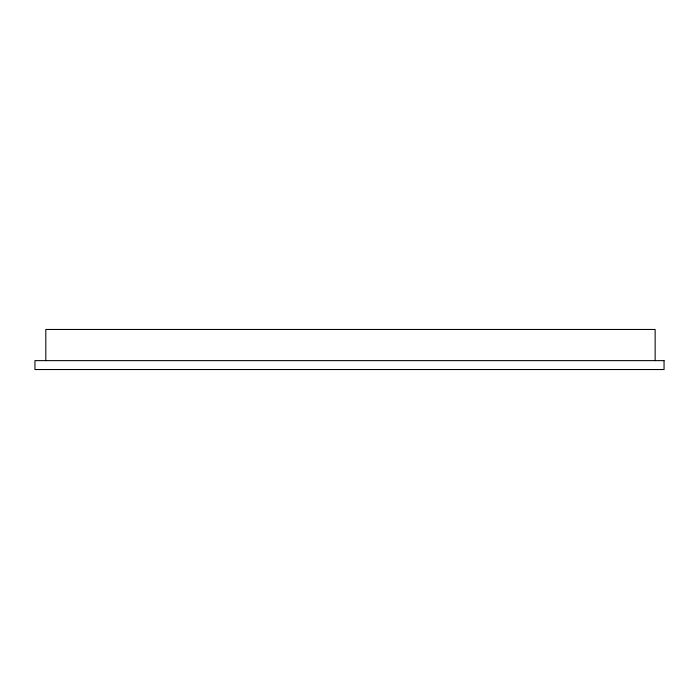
<?xml version="1.0" encoding="UTF-8"?>
<svg xmlns="http://www.w3.org/2000/svg" width="699" height="699" viewBox="0 0 699 699"><rect width="100%" height="100%" fill="white"/><g stroke="black" fill="none" stroke-linecap="round" stroke-linejoin="round"><path stroke-width="1.05" d="M655.146 360.632L655.146 329.465L45.811 329.465L45.811 360.632M664.05 360.632L34.95 360.632L34.95 369.535L664.05 369.535L664.05 360.632"/></g></svg>
